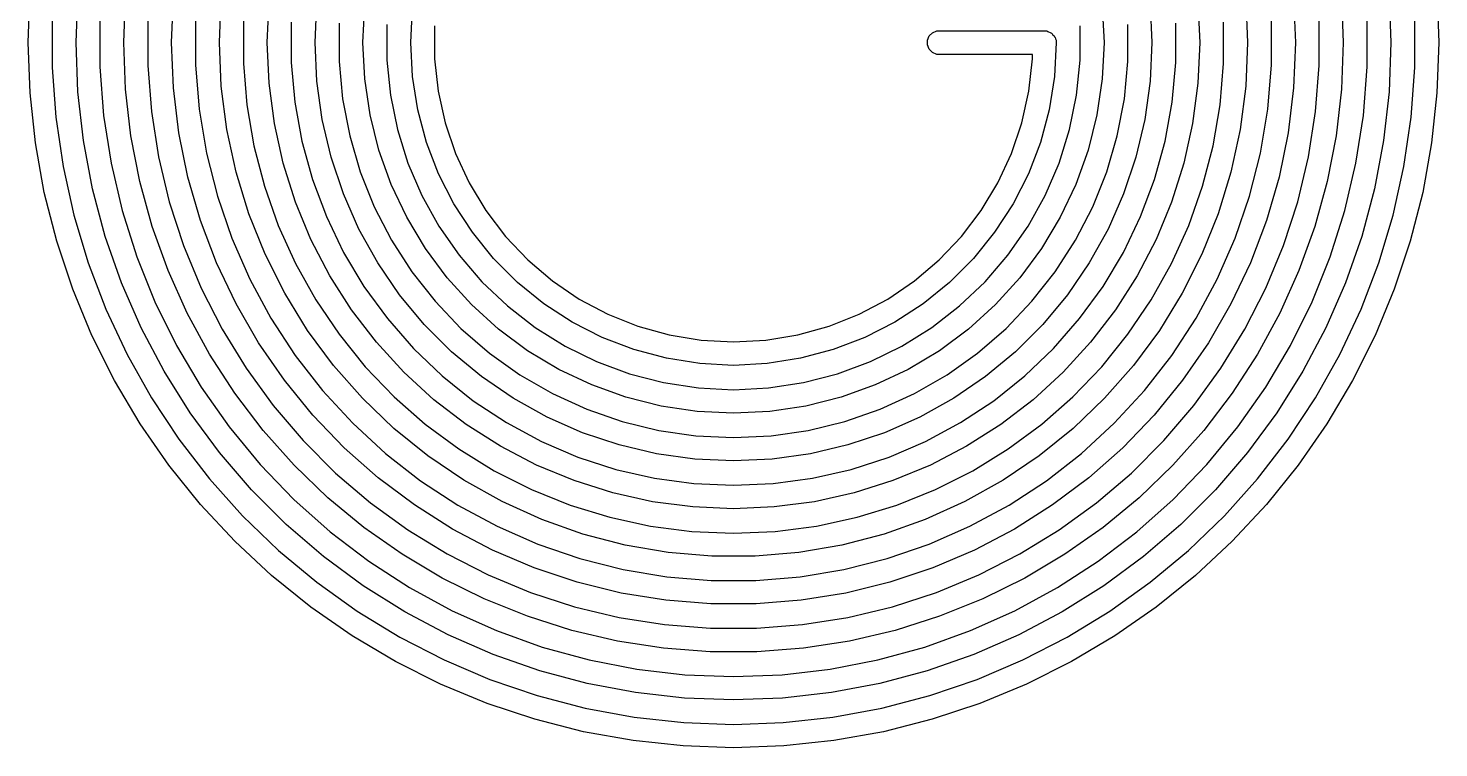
# Model space of a CAD drawing. Extents: x 25 to 275, y -107 to -24.
# Drawn here: x 177.62 to 192.38, y -42.38 to -34.85 of the extents above; entities that cross this region are included whole.
import ezdxf

# ---------------------------------------------------------------- set-up
doc = ezdxf.new("R2010")
doc.units = 0
doc.layers.add('BLACK', color=7, linetype='CONTINUOUS')

msp = doc.modelspace()

# ---------------------------------------------------------------- linework, layer by layer
at = {"layer": 'BLACK', "linetype": 'CONTINUOUS'}
for p, q in [((177.625, -35), (177.644428, -34.456039)), ((178.125, -35), (178.144007, -34.479908)), ((178.625, -35), (178.644439, -34.492861)), ((191.855561, -34.492861), (191.875, -35)), ((192.355993, -34.479908), (192.375, -35)), ((179.125, -35), (179.143881, -34.519438)), ((179.625, -35), (179.644212, -34.535491)), ((180.125, -35), (180.143463, -34.56537)), ((180.625, -35), (180.643619, -34.585418)), ((181.125, -35), (181.143678, -34.607894)), ((181.625, -35), (181.643599, -34.633265)), ((188.856401, -34.633265), (188.875, -35)), ((189.356322, -34.607894), (189.375, -35)), ((189.856381, -34.585418), (189.875, -35)), ((190.356537, -34.56537), (190.375, -35)), ((190.855788, -34.535491), (190.875, -35)), ((191.356119, -34.519438), (191.375, -35)), ((177.875, -34.736601), (177.875, -35)), ((178.375, -34.742756), (178.375, -35)), ((178.875, -34.755641), (178.875, -35)), ((179.375, -34.763246), (179.375, -35)), ((179.875, -34.771673), (179.875, -35)), ((180.375, -34.787153), (180.375, -35)), ((180.875, -34.797732), (180.875, -35)), ((181.375, -34.809633), (181.375, -35)), ((189.125, -35), (189.125, -34.809633)), ((189.625, -35), (189.625, -34.797732)), ((190.125, -35), (190.125, -34.787153)), ((190.625, -35), (190.625, -34.771673)), ((191.125, -35), (191.125, -34.763246)), ((191.625, -35), (191.625, -34.755641)), ((192.125, -35), (192.125, -34.742756)), ((181.875, -34.823124), (181.875, -35)), ((187.027402, -34.975614), (187.046066, -34.930554)), ((187.046066, -34.930554), (187.080554, -34.896066)), ((187.080554, -34.896066), (187.125614, -34.877402)), ((187.125614, -34.877402), (187.15, -34.875)), ((187.15, -34.875), (188.25, -34.875)), ((188.25, -34.875), (188.274386, -34.877402)), ((188.274386, -34.877402), (188.276153, -34.878134)), ((188.276153, -34.878134), (188.277815, -34.878134)), ((188.277815, -34.878134), (188.288031, -34.883054)), ((188.288031, -34.883054), (188.319446, -34.896066)), ((188.319446, -34.896066), (188.323528, -34.900148)), ((188.323528, -34.900148), (188.327936, -34.902271)), ((188.327936, -34.902271), (188.336933, -34.913553)), ((188.336933, -34.913553), (188.353934, -34.930554)), ((188.353934, -34.930554), (188.357655, -34.939538)), ((188.357655, -34.939538), (188.362621, -34.945765)), ((188.362621, -34.945765), (188.36555, -34.958598)), ((188.625, -35), (188.625, -34.823124)), ((177.643791, -35.526126), (177.625, -35)), ((177.875, -35), (177.875, -35.260393)), ((178.144224, -35.513769), (178.125, -35)), ((178.375, -35), (178.375, -35.253942)), ((178.643706, -35.488001), (178.625, -35)), ((178.875, -35), (178.875, -35.240652)), ((179.144051, -35.472741), (179.125, -35)), ((179.375, -35), (179.375, -35.232652)), ((179.644363, -35.455832), (179.625, -35)), ((179.875, -35), (179.875, -35.217707)), ((180.143551, -35.424884), (180.125, -35)), ((180.375, -35), (180.375, -35.207709)), ((180.643663, -35.403674), (180.625, -35)), ((180.875, -35), (180.875, -35.196498)), ((181.143659, -35.379816), (181.125, -35)), ((181.375, -35), (181.375, -35.183839)), ((181.643489, -35.352784), (181.625, -35)), ((181.875, -35), (181.875, -35.169433)), ((187.027402, -35.024386), (187.027402, -34.975614)), ((187.046066, -35.069446), (187.027402, -35.024386)), ((187.080554, -35.103934), (187.046066, -35.069446)), ((187.125614, -35.122598), (187.080554, -35.103934)), ((188.375, -35), (188.356511, -35.352784)), ((188.36555, -34.958598), (188.372598, -34.975614)), ((188.372598, -34.975614), (188.372598, -34.989476)), ((188.372598, -34.989476), (188.375, -35)), ((188.625, -35.183839), (188.625, -35)), ((188.875, -35), (188.856341, -35.379816)), ((189.125, -35.196498), (189.125, -35)), ((189.375, -35), (189.356337, -35.403674)), ((189.625, -35.207709), (189.625, -35)), ((189.875, -35), (189.856449, -35.424884)), ((190.125, -35.217707), (190.125, -35)), ((190.375, -35), (190.355637, -35.455832)), ((190.625, -35.232652), (190.625, -35)), ((190.875, -35), (190.855949, -35.472741)), ((191.125, -35.240652), (191.125, -35)), ((191.375, -35), (191.356294, -35.488001)), ((191.625, -35.253942), (191.625, -35)), ((191.875, -35), (191.855776, -35.513769)), ((192.125, -35.260393), (192.125, -35)), ((192.375, -35), (192.356209, -35.526126)), ((178.875, -35.240652), (178.912762, -35.720472)), ((179.375, -35.232652), (179.413425, -35.696366)), ((179.875, -35.217707), (179.911926, -35.651553)), ((180.375, -35.207709), (180.412238, -35.621455)), ((180.875, -35.196498), (180.912356, -35.587714)), ((181.375, -35.183839), (181.412197, -35.549631)), ((181.875, -35.169433), (181.911638, -35.506311)), ((187.15, -35.125), (187.125614, -35.122598)), ((188.125, -35.125), (187.15, -35.125)), ((188.088362, -35.506311), (188.125, -35.169433)), ((188.125, -35.169433), (188.125, -35.125)), ((188.587803, -35.549631), (188.625, -35.183839)), ((189.087644, -35.587714), (189.125, -35.196498)), ((189.587762, -35.621455), (189.625, -35.207709)), ((190.088074, -35.651553), (190.125, -35.217707)), ((190.586575, -35.696366), (190.625, -35.232652)), ((191.087238, -35.720472), (191.125, -35.240652)), ((177.875, -35.260393), (177.913015, -35.77979)), ((178.375, -35.253942), (178.413878, -35.760336)), ((181.199457, -35.755975), (181.143659, -35.379816)), ((181.698752, -35.701702), (181.643489, -35.352784)), ((188.356511, -35.352784), (188.301248, -35.701702)), ((188.856341, -35.379816), (188.800543, -35.755975)), ((191.586122, -35.760336), (191.625, -35.253942)), ((192.086985, -35.77979), (192.125, -35.260393)), ((177.700067, -36.049572), (177.643791, -35.526126)), ((178.201788, -36.024666), (178.144224, -35.513769)), ((178.699712, -35.973139), (178.643706, -35.488001)), ((179.20108, -35.942416), (179.144051, -35.472741)), ((179.702314, -35.908379), (179.644363, -35.455832)), ((180.199062, -35.846535), (180.143551, -35.424884)), ((180.699493, -35.803904), (180.643663, -35.403674)), ((181.911638, -35.506311), (181.984484, -35.837254)), ((188.015516, -35.837254), (188.088362, -35.506311)), ((189.356337, -35.403674), (189.300507, -35.803904)), ((189.856449, -35.424884), (189.800938, -35.846535)), ((190.355637, -35.455832), (190.297686, -35.908379)), ((190.855949, -35.472741), (190.79892, -35.942416)), ((191.356294, -35.488001), (191.300288, -35.973139)), ((191.855776, -35.513769), (191.798212, -36.024666)), ((192.356209, -35.526126), (192.299933, -36.049572)), ((179.911926, -35.651553), (179.985511, -36.080705)), ((180.412238, -35.621455), (180.486413, -36.030197)), ((180.912356, -35.587714), (180.986731, -35.973608)), ((181.412197, -35.549631), (181.48621, -35.909783)), ((188.51379, -35.909783), (188.587803, -35.549631)), ((189.013269, -35.973608), (189.087644, -35.587714)), ((189.513587, -36.030197), (189.587762, -35.621455)), ((190.014489, -36.080705), (190.088074, -35.651553)), ((177.913015, -35.77979), (177.988842, -36.295027)), ((178.413878, -35.760336), (178.491406, -36.262267)), ((178.912762, -35.720472), (178.988055, -36.19585)), ((179.413425, -35.696366), (179.490011, -36.155323)), ((180.792013, -36.197276), (180.699493, -35.803904)), ((181.291856, -36.124853), (181.199457, -35.755975)), ((181.790184, -36.042932), (181.698752, -35.701702)), ((181.984484, -35.837254), (182.092684, -36.158381)), ((187.907316, -36.158381), (188.015516, -35.837254)), ((188.301248, -35.701702), (188.209816, -36.042932)), ((188.800543, -35.755975), (188.708144, -36.124853)), ((189.300507, -35.803904), (189.207987, -36.197276)), ((190.509989, -36.155323), (190.586575, -35.696366)), ((191.011945, -36.19585), (191.087238, -35.720472)), ((191.508594, -36.262267), (191.586122, -35.760336)), ((192.011158, -36.295027), (192.086985, -35.77979)), ((178.792692, -36.452566), (178.699712, -35.973139)), ((179.295717, -36.40598), (179.20108, -35.942416)), ((179.798435, -36.354382), (179.702314, -35.908379)), ((180.291112, -36.261743), (180.199062, -35.846535)), ((180.986731, -35.973608), (181.097451, -36.350685)), ((181.48621, -35.909783), (181.59628, -36.2606)), ((188.40372, -36.2606), (188.51379, -35.909783)), ((188.902549, -36.350685), (189.013269, -35.973608)), ((189.800938, -35.846535), (189.708888, -36.261743)), ((190.297686, -35.908379), (190.201565, -36.354382)), ((190.79892, -35.942416), (190.704283, -36.40598)), ((191.300288, -35.973139), (191.207308, -36.452566)), ((177.793542, -36.567669), (177.700067, -36.049572)), ((178.297371, -36.529831), (178.201788, -36.024666)), ((179.985511, -36.080705), (180.095226, -36.50207)), ((180.486413, -36.030197), (180.59693, -36.430644)), ((181.419967, -36.482898), (181.291856, -36.124853)), ((181.916784, -36.372736), (181.790184, -36.042932)), ((188.209816, -36.042932), (188.083216, -36.372736)), ((188.708144, -36.124853), (188.580033, -36.482898)), ((189.40307, -36.430644), (189.513587, -36.030197)), ((189.904774, -36.50207), (190.014489, -36.080705)), ((191.798212, -36.024666), (191.702629, -36.529831)), ((192.299933, -36.049572), (192.206458, -36.567669)), ((178.491406, -36.262267), (178.607129, -36.756792)), ((178.988055, -36.19585), (179.100413, -36.663856)), ((179.490011, -36.155323), (179.604236, -36.606388)), ((180.418998, -36.667348), (180.291112, -36.261743)), ((180.920434, -36.580432), (180.792013, -36.197276)), ((181.59628, -36.2606), (181.741276, -36.598481)), ((182.092684, -36.158381), (182.23497, -36.465926)), ((187.76503, -36.465926), (187.907316, -36.158381)), ((188.258724, -36.598481), (188.40372, -36.2606)), ((189.207987, -36.197276), (189.079566, -36.580432)), ((189.708888, -36.261743), (189.581002, -36.667348)), ((190.395764, -36.606388), (190.509989, -36.155323)), ((190.899587, -36.663856), (191.011945, -36.19585)), ((191.392871, -36.756792), (191.508594, -36.262267)), ((177.988842, -36.295027), (178.102076, -36.803354)), ((179.427348, -36.860424), (179.295717, -36.40598)), ((179.932034, -36.790626), (179.798435, -36.354382)), ((180.59693, -36.430644), (180.742897, -36.819573)), ((181.097451, -36.350685), (181.243513, -36.71553)), ((182.077164, -36.6875), (181.916784, -36.372736)), ((188.083216, -36.372736), (187.922836, -36.6875)), ((188.756487, -36.71553), (188.902549, -36.350685)), ((189.257103, -36.819573), (189.40307, -36.430644)), ((190.201565, -36.354382), (190.067966, -36.790626)), ((190.704283, -36.40598), (190.572652, -36.860424)), ((191.897924, -36.803354), (192.011158, -36.295027)), ((177.923739, -37.077778), (177.793542, -36.567669)), ((178.430437, -37.026442), (178.297371, -36.529831)), ((178.922098, -36.923469), (178.792692, -36.452566)), ((180.095226, -36.50207), (180.24028, -36.912613)), ((181.582555, -36.826662), (181.419967, -36.482898)), ((182.23497, -36.465926), (182.409673, -36.756285)), ((187.590327, -36.756285), (187.76503, -36.465926)), ((188.580033, -36.482898), (188.417445, -36.826662)), ((189.75972, -36.912613), (189.904774, -36.50207)), ((191.207308, -36.452566), (191.077902, -36.923469)), ((191.702629, -36.529831), (191.569563, -37.026442)), ((192.206458, -36.567669), (192.076261, -37.077778)), ((179.100413, -36.663856), (179.249144, -37.121603)), ((179.604236, -36.606388), (179.75532, -37.04648)), ((180.58175, -37.060264), (180.418998, -36.667348)), ((181.083661, -36.950105), (180.920434, -36.580432)), ((181.243513, -36.71553), (181.423594, -37.064839)), ((181.741276, -36.598481), (181.919711, -36.919959)), ((182.269568, -36.983775), (182.077164, -36.6875)), ((187.922836, -36.6875), (187.730432, -36.983775)), ((188.080289, -36.919959), (188.258724, -36.598481)), ((188.576406, -37.064839), (188.756487, -36.71553)), ((189.079566, -36.580432), (188.916339, -36.950105)), ((189.581002, -36.667348), (189.41825, -37.060264)), ((190.24468, -37.04648), (190.395764, -36.606388)), ((190.750856, -37.121603), (190.899587, -36.663856)), ((178.102076, -36.803354), (178.252114, -37.302059)), ((178.607129, -36.756792), (178.760369, -37.241006)), ((179.595121, -37.302804), (179.427348, -36.860424)), ((180.102147, -37.213969), (179.932034, -36.790626)), ((180.742897, -36.819573), (180.92314, -37.193852)), ((181.778055, -37.152835), (181.582555, -36.826662)), ((182.409673, -36.756285), (182.614745, -37.026054)), ((187.385255, -37.026054), (187.590327, -36.756285)), ((188.417445, -36.826662), (188.221945, -37.152835)), ((189.07686, -37.193852), (189.257103, -36.819573)), ((190.067966, -36.790626), (189.897853, -37.213969)), ((190.572652, -36.860424), (190.404879, -37.302804)), ((191.239631, -37.241006), (191.392871, -36.756792)), ((191.747886, -37.302059), (191.897924, -36.803354)), ((179.087172, -37.383084), (178.922098, -36.923469)), ((180.24028, -36.912613), (180.419628, -37.309375)), ((181.2803, -37.303141), (181.083661, -36.950105)), ((181.919711, -36.919959), (182.129754, -37.221736)), ((182.491886, -37.258316), (182.269568, -36.983775)), ((187.730432, -36.983775), (187.508114, -37.258316)), ((187.870246, -37.221736), (188.080289, -36.919959)), ((188.916339, -36.950105), (188.7197, -37.303141)), ((189.580372, -37.309375), (189.75972, -36.912613)), ((191.077902, -36.923469), (190.912828, -37.383084)), ((178.089996, -37.577298), (177.923739, -37.077778)), ((178.600243, -37.51172), (178.430437, -37.026442)), ((179.249144, -37.121603), (179.433331, -37.566269)), ((179.75532, -37.04648), (179.94223, -37.472593)), ((180.778126, -37.4375), (180.58175, -37.060264)), ((181.423594, -37.064839), (181.636064, -37.395448)), ((182.004584, -37.458274), (181.778055, -37.152835)), ((182.614745, -37.026054), (182.847783, -37.272068)), ((187.152217, -37.272068), (187.385255, -37.026054)), ((188.221945, -37.152835), (187.995416, -37.458274)), ((188.363936, -37.395448), (188.576406, -37.064839)), ((189.41825, -37.060264), (189.221874, -37.4375)), ((190.05777, -37.472593), (190.24468, -37.04648)), ((190.566669, -37.566269), (190.750856, -37.121603)), ((191.569563, -37.026442), (191.399757, -37.51172)), ((192.076261, -37.077778), (191.910004, -37.577298)), ((178.252114, -37.302059), (178.438155, -37.788482)), ((178.760369, -37.241006), (178.950224, -37.71207)), ((179.797946, -37.730249), (179.595121, -37.302804)), ((180.307549, -37.62136), (180.102147, -37.213969)), ((180.419628, -37.309375), (180.631977, -37.689498)), ((180.92314, -37.193852), (181.136208, -37.550467)), ((181.508675, -37.636527), (181.2803, -37.303141)), ((182.129754, -37.221736), (182.369249, -37.500715)), ((182.741684, -37.508114), (182.491886, -37.258316)), ((182.847783, -37.272068), (183.106053, -37.491445)), ((186.893947, -37.491445), (187.152217, -37.272068)), ((187.508114, -37.258316), (187.258316, -37.508114)), ((187.630751, -37.500715), (187.870246, -37.221736)), ((188.7197, -37.303141), (188.491325, -37.636527)), ((188.863792, -37.550467), (189.07686, -37.193852)), ((189.368023, -37.689498), (189.580372, -37.309375)), ((189.897853, -37.213969), (189.692451, -37.62136)), ((190.404879, -37.302804), (190.202054, -37.730249)), ((191.049776, -37.71207), (191.239631, -37.241006)), ((191.561845, -37.788482), (191.747886, -37.302059)), ((179.286945, -37.828714), (179.087172, -37.383084)), ((181.006634, -37.796185), (180.778126, -37.4375)), ((181.636064, -37.395448), (181.878998, -37.704364)), ((182.259961, -37.740039), (182.004584, -37.458274)), ((187.995416, -37.458274), (187.740039, -37.740039)), ((188.121002, -37.704364), (188.363936, -37.395448)), ((189.221874, -37.4375), (188.993366, -37.796185)), ((190.912828, -37.383084), (190.713055, -37.828714)), ((178.291464, -38.063686), (178.089996, -37.577298)), ((178.805839, -37.982951), (178.600243, -37.51172)), ((179.433331, -37.566269), (179.651839, -37.995114)), ((179.94223, -37.472593), (180.16369, -37.881815)), ((181.136208, -37.550467), (181.380384, -37.886547)), ((182.369249, -37.500715), (182.63574, -37.754033)), ((183.016225, -37.730432), (182.741684, -37.508114)), ((183.106053, -37.491445), (183.386528, -37.681612)), ((186.613472, -37.681612), (186.893947, -37.491445)), ((187.258316, -37.508114), (186.983775, -37.730432)), ((187.36426, -37.754033), (187.630751, -37.500715)), ((188.619616, -37.886547), (188.863792, -37.550467)), ((189.83631, -37.881815), (190.05777, -37.472593)), ((190.348161, -37.995114), (190.566669, -37.566269)), ((191.399757, -37.51172), (191.194161, -37.982951)), ((191.910004, -37.577298), (191.708536, -38.063686)), ((178.950224, -37.71207), (179.175582, -38.167218)), ((180.034508, -38.139987), (179.797946, -37.730249)), ((180.546761, -38.009864), (180.307549, -37.62136)), ((180.631977, -37.689498), (180.875799, -38.050243)), ((181.766836, -37.947418), (181.508675, -37.636527)), ((181.878998, -37.704364), (182.150196, -37.988789)), ((182.541726, -37.995416), (182.259961, -37.740039)), ((182.63574, -37.754033), (182.926491, -37.979091)), ((183.3125, -37.922836), (183.016225, -37.730432)), ((183.386528, -37.681612), (183.685919, -37.840339)), ((186.314081, -37.840339), (186.613472, -37.681612)), ((186.983775, -37.730432), (186.6875, -37.922836)), ((187.073509, -37.979091), (187.36426, -37.754033)), ((187.740039, -37.740039), (187.458274, -37.995416)), ((187.849804, -37.988789), (188.121002, -37.704364)), ((188.491325, -37.636527), (188.233164, -37.947418)), ((189.124201, -38.050243), (189.368023, -37.689498)), ((189.692451, -37.62136), (189.453239, -38.009864)), ((190.202054, -37.730249), (189.965492, -38.139987)), ((190.824418, -38.167218), (191.049776, -37.71207)), ((178.438155, -37.788482), (178.659207, -38.260027)), ((179.520244, -38.257744), (179.286945, -37.828714)), ((180.16369, -37.881815), (180.418187, -38.271351)), ((181.265533, -38.13359), (181.006634, -37.796185)), ((181.380384, -37.886547), (181.653704, -38.199386)), ((183.685919, -37.840339), (184.000717, -37.965766)), ((185.999283, -37.965766), (186.314081, -37.840339)), ((188.346296, -38.199386), (188.619616, -37.886547)), ((188.993366, -37.796185), (188.734467, -38.13359)), ((189.581813, -38.271351), (189.83631, -37.881815)), ((190.713055, -37.828714), (190.479756, -38.257744)), ((191.340793, -38.260027), (191.561845, -37.788482)), ((179.046075, -38.4375), (178.805839, -37.982951)), ((179.651839, -37.995114), (179.903319, -38.405493)), ((180.818058, -38.376682), (180.546761, -38.009864)), ((180.875799, -38.050243), (181.149335, -38.389012)), ((182.052582, -38.233164), (181.766836, -37.947418)), ((182.150196, -37.988789), (182.447202, -38.246146)), ((182.847165, -38.221945), (182.541726, -37.995416)), ((182.926491, -37.979091), (183.238519, -38.17358)), ((183.627264, -38.083216), (183.3125, -37.922836)), ((184.000717, -37.965766), (184.327231, -38.056422)), ((185.672769, -38.056422), (185.999283, -37.965766)), ((186.6875, -37.922836), (186.372736, -38.083216)), ((186.761481, -38.17358), (187.073509, -37.979091)), ((187.458274, -37.995416), (187.152835, -38.221945)), ((187.552798, -38.246146), (187.849804, -37.988789)), ((188.233164, -37.947418), (187.947418, -38.233164)), ((188.850665, -38.389012), (189.124201, -38.050243)), ((189.453239, -38.009864), (189.181942, -38.376682)), ((190.096681, -38.405493), (190.348161, -37.995114)), ((191.194161, -37.982951), (190.953925, -38.4375)), ((178.527117, -38.534461), (178.291464, -38.063686)), ((179.175582, -38.167218), (179.435121, -38.603779)), ((180.303274, -38.529361), (180.034508, -38.139987)), ((181.552854, -38.447146), (181.265533, -38.13359)), ((181.653704, -38.199386), (181.953966, -38.486466)), ((183.238519, -38.17358), (183.568623, -38.335503)), ((183.957068, -38.209816), (183.627264, -38.083216)), ((184.327231, -38.056422), (184.661632, -38.111244)), ((184.661632, -38.111244), (185, -38.12959)), ((185, -38.12959), (185.338368, -38.111244)), ((185.338368, -38.111244), (185.672769, -38.056422)), ((186.372736, -38.083216), (186.042932, -38.209816)), ((186.431377, -38.335503), (186.761481, -38.17358)), ((188.046034, -38.486466), (188.346296, -38.199386)), ((188.734467, -38.13359), (188.447146, -38.447146)), ((189.965492, -38.139987), (189.696726, -38.529361)), ((190.564879, -38.603779), (190.824418, -38.167218)), ((191.708536, -38.063686), (191.472883, -38.534461)), ((178.659207, -38.260027), (178.914089, -38.714178)), ((179.7857, -38.667656), (179.520244, -38.257744)), ((180.418187, -38.271351), (180.703982, -38.638541)), ((182.363473, -38.491325), (182.052582, -38.233164)), ((182.447202, -38.246146), (182.767328, -38.474106)), ((183.173338, -38.417445), (182.847165, -38.221945)), ((183.568623, -38.335503), (183.913414, -38.4632)), ((184.298298, -38.301248), (183.957068, -38.209816)), ((184.647216, -38.356511), (184.298298, -38.301248)), ((185.701702, -38.301248), (185.352784, -38.356511)), ((186.042932, -38.209816), (185.701702, -38.301248)), ((186.086586, -38.4632), (186.431377, -38.335503)), ((187.152835, -38.221945), (186.826662, -38.417445)), ((187.232672, -38.474106), (187.552798, -38.246146)), ((187.947418, -38.233164), (187.636527, -38.491325)), ((189.296018, -38.638541), (189.581813, -38.271351)), ((190.479756, -38.257744), (190.2143, -38.667656)), ((191.085911, -38.714178), (191.340793, -38.260027)), ((179.319608, -38.872825), (179.046075, -38.4375)), ((179.903319, -38.405493), (180.186222, -38.794876)), ((181.119486, -38.719171), (180.818058, -38.376682)), ((181.149335, -38.389012), (181.450615, -38.703362)), ((181.86641, -38.734467), (181.552854, -38.447146)), ((181.953966, -38.486466), (182.278753, -38.745475)), ((182.696859, -38.7197), (182.363473, -38.491325)), ((182.767328, -38.474106), (183.107672, -38.670604)), ((183.517102, -38.580033), (183.173338, -38.417445)), ((183.913414, -38.4632), (184.269355, -38.55536)), ((185, -38.375), (184.647216, -38.356511)), ((185.352784, -38.356511), (185, -38.375)), ((185.730645, -38.55536), (186.086586, -38.4632)), ((186.826662, -38.417445), (186.482898, -38.580033)), ((186.892328, -38.670604), (187.232672, -38.474106)), ((187.636527, -38.491325), (187.303141, -38.7197)), ((187.721247, -38.745475), (188.046034, -38.486466)), ((188.447146, -38.447146), (188.13359, -38.734467)), ((188.549385, -38.703362), (188.850665, -38.389012)), ((189.181942, -38.376682), (188.880514, -38.719171)), ((189.813778, -38.794876), (190.096681, -38.405493)), ((190.953925, -38.4375), (190.680392, -38.872825)), ((178.795755, -38.987226), (178.527117, -38.534461)), ((179.435121, -38.603779), (179.727316, -39.019193)), ((180.602499, -38.895846), (180.303274, -38.529361)), ((180.703982, -38.638541), (181.019124, -38.980876)), ((183.875147, -38.708144), (183.517102, -38.580033)), ((184.269355, -38.55536), (184.632793, -38.611036)), ((184.632793, -38.611036), (185, -38.629659)), ((185, -38.629659), (185.367207, -38.611036)), ((185.367207, -38.611036), (185.730645, -38.55536)), ((186.482898, -38.580033), (186.124853, -38.708144)), ((188.980876, -38.980876), (189.296018, -38.638541)), ((189.696726, -38.529361), (189.397501, -38.895846)), ((190.272684, -39.019193), (190.564879, -38.603779)), ((191.472883, -38.534461), (191.204245, -38.987226)), ((178.914089, -38.714178), (179.201442, -39.148513)), ((180.081756, -39.056046), (179.7857, -38.667656)), ((181.448873, -39.034864), (181.119486, -38.719171)), ((181.450615, -38.703362), (181.777469, -38.991029)), ((182.203815, -38.993366), (181.86641, -38.734467)), ((182.278753, -38.745475), (182.62545, -38.974328)), ((183.049895, -38.916339), (182.696859, -38.7197)), ((183.107672, -38.670604), (183.465154, -38.833861)), ((184.244025, -38.800543), (183.875147, -38.708144)), ((186.124853, -38.708144), (185.755975, -38.800543)), ((186.534846, -38.833861), (186.892328, -38.670604)), ((187.303141, -38.7197), (186.950105, -38.916339)), ((187.37455, -38.974328), (187.721247, -38.745475)), ((188.13359, -38.734467), (187.796185, -38.993366)), ((188.222531, -38.991029), (188.549385, -38.703362)), ((188.880514, -38.719171), (188.551127, -39.034864)), ((190.2143, -38.667656), (189.918244, -39.056046)), ((190.798558, -39.148513), (191.085911, -38.714178)), ((179.624909, -39.286492), (179.319608, -38.872825)), ((180.186222, -38.794876), (180.498804, -39.160863)), ((180.930244, -39.237064), (180.602499, -38.895846)), ((183.419568, -39.079566), (183.049895, -38.916339)), ((183.465154, -38.833861), (183.836535, -38.962397)), ((184.620184, -38.856341), (184.244025, -38.800543)), ((185, -38.875), (184.620184, -38.856341)), ((185.379816, -38.856341), (185, -38.875)), ((185.755975, -38.800543), (185.379816, -38.856341)), ((186.163465, -38.962397), (186.534846, -38.833861)), ((186.950105, -38.916339), (186.580432, -39.079566)), ((189.397501, -38.895846), (189.069756, -39.237064)), ((189.501196, -39.160863), (189.813778, -38.794876)), ((190.680392, -38.872825), (190.375091, -39.286492)), ((179.096008, -39.419673), (178.795755, -38.987226)), ((179.727316, -39.019193), (180.050453, -39.41102)), ((180.406675, -39.420632), (180.081756, -39.056046)), ((181.019124, -38.980876), (181.361459, -39.296018)), ((181.803847, -39.321485), (181.448873, -39.034864)), ((181.777469, -38.991029), (182.127541, -39.249941)), ((182.5625, -39.221874), (182.203815, -38.993366)), ((182.62545, -38.974328), (182.991265, -39.171181)), ((183.802724, -39.207987), (183.419568, -39.079566)), ((183.836535, -38.962397), (184.218453, -39.055049)), ((184.218453, -39.055049), (184.607449, -39.110978)), ((185.392551, -39.110978), (185.781547, -39.055049)), ((185.781547, -39.055049), (186.163465, -38.962397)), ((186.580432, -39.079566), (186.197276, -39.207987)), ((187.008735, -39.171181), (187.37455, -38.974328)), ((187.796185, -38.993366), (187.4375, -39.221874)), ((187.872459, -39.249941), (188.222531, -38.991029)), ((188.551127, -39.034864), (188.196153, -39.321485)), ((188.638541, -39.296018), (188.980876, -38.980876)), ((189.918244, -39.056046), (189.593325, -39.420632)), ((189.949547, -39.41102), (190.272684, -39.019193)), ((191.204245, -38.987226), (190.903992, -39.419673)), ((179.201442, -39.148513), (179.519733, -39.560713)), ((180.498804, -39.160863), (180.839137, -39.501196)), ((182.939736, -39.41825), (182.5625, -39.221874)), ((182.991265, -39.171181), (183.373253, -39.334451)), ((184.196096, -39.300507), (183.802724, -39.207987)), ((184.607449, -39.110978), (185, -39.129678)), ((185, -39.129678), (185.392551, -39.110978)), ((186.197276, -39.207987), (185.803904, -39.300507)), ((186.626747, -39.334451), (187.008735, -39.171181)), ((187.4375, -39.221874), (187.060264, -39.41825)), ((189.160863, -39.501196), (189.501196, -39.160863)), ((190.480267, -39.560713), (190.798558, -39.148513)), ((179.960268, -39.676188), (179.624909, -39.286492)), ((181.284383, -39.550804), (180.930244, -39.237064)), ((181.361459, -39.296018), (181.728649, -39.581813)), ((182.181848, -39.576969), (181.803847, -39.321485)), ((182.127541, -39.249941), (182.498309, -39.478232)), ((183.373253, -39.334451), (183.768339, -39.462822)), ((184.596326, -39.356337), (184.196096, -39.300507)), ((185, -39.375), (184.596326, -39.356337)), ((185.403674, -39.356337), (185, -39.375)), ((185.803904, -39.300507), (185.403674, -39.356337)), ((186.231661, -39.462822), (186.626747, -39.334451)), ((187.501691, -39.478232), (187.872459, -39.249941)), ((188.196153, -39.321485), (187.818152, -39.576969)), ((188.271351, -39.581813), (188.638541, -39.296018)), ((189.069756, -39.237064), (188.715617, -39.550804)), ((190.375091, -39.286492), (190.039732, -39.676188)), ((179.426347, -39.829598), (179.096008, -39.419673)), ((180.050453, -39.41102), (180.402636, -39.776961)), ((180.758549, -39.759277), (180.406675, -39.420632)), ((180.839137, -39.501196), (181.205124, -39.813778)), ((182.498309, -39.478232), (182.887102, -39.674258)), ((183.332652, -39.581002), (182.939736, -39.41825)), ((183.768339, -39.462822), (184.173342, -39.555261)), ((185.826658, -39.555261), (186.231661, -39.462822)), ((187.060264, -39.41825), (186.667348, -39.581002)), ((187.112898, -39.674258), (187.501691, -39.478232)), ((188.794876, -39.813778), (189.160863, -39.501196)), ((189.593325, -39.420632), (189.241451, -39.759277)), ((189.597364, -39.776961), (189.949547, -39.41102)), ((190.903992, -39.419673), (190.573653, -39.829598)), ((179.519733, -39.560713), (179.867263, -39.94858)), ((180.323812, -40.039732), (179.960268, -39.676188)), ((181.66262, -39.83503), (181.284383, -39.550804)), ((181.728649, -39.581813), (182.118185, -39.83631)), ((182.580155, -39.799476), (182.181848, -39.576969)), ((182.887102, -39.674258), (183.291119, -39.836605)), ((183.738257, -39.708888), (183.332652, -39.581002)), ((184.173342, -39.555261), (184.585, -39.611024)), ((184.585, -39.611024), (185, -39.629662)), ((185, -39.629662), (185.415, -39.611024)), ((185.415, -39.611024), (185.826658, -39.555261)), ((186.667348, -39.581002), (186.261743, -39.708888)), ((186.708881, -39.836605), (187.112898, -39.674258)), ((187.818152, -39.576969), (187.419845, -39.799476)), ((187.881815, -39.83631), (188.271351, -39.581813)), ((188.715617, -39.550804), (188.33738, -39.83503)), ((190.039732, -39.676188), (189.676188, -40.039732)), ((190.132737, -39.94858), (190.480267, -39.560713)), ((180.402636, -39.776961), (180.781799, -40.114869)), ((181.135313, -40.069992), (180.758549, -39.759277)), ((181.205124, -39.813778), (181.594507, -40.096681)), ((182.995896, -39.987404), (182.580155, -39.799476)), ((184.153465, -39.800938), (183.738257, -39.708888)), ((184.575116, -39.856449), (184.153465, -39.800938)), ((185.846535, -39.800938), (185.424884, -39.856449)), ((186.261743, -39.708888), (185.846535, -39.800938)), ((187.419845, -39.799476), (187.004104, -39.987404)), ((188.405493, -40.096681), (188.794876, -39.813778)), ((189.241451, -39.759277), (188.864687, -40.069992)), ((189.218201, -40.114869), (189.597364, -39.776961)), ((179.785087, -40.214913), (179.426347, -39.829598)), ((179.867263, -39.94858), (180.242179, -40.310045)), ((182.0625, -40.087899), (181.66262, -39.83503)), ((182.118185, -39.83631), (182.527407, -40.05777)), ((183.291119, -39.836605), (183.707448, -39.964104)), ((183.707448, -39.964104), (184.13309, -40.055837)), ((185, -39.875), (184.575116, -39.856449)), ((185.424884, -39.856449), (185, -39.875)), ((185.86691, -40.055837), (186.292552, -39.964104)), ((186.292552, -39.964104), (186.708881, -39.836605)), ((187.472593, -40.05777), (187.881815, -39.83631)), ((188.33738, -39.83503), (187.9375, -40.087899)), ((189.757821, -40.310045), (190.132737, -39.94858)), ((190.573653, -39.829598), (190.214913, -40.214913)), ((180.713508, -40.375091), (180.323812, -40.039732)), ((180.781799, -40.114869), (181.185715, -40.422761)), ((181.534757, -40.350955), (181.135313, -40.069992)), ((181.594507, -40.096681), (182.004886, -40.348161)), ((182.481431, -40.307771), (182.0625, -40.087899)), ((182.527407, -40.05777), (182.95352, -40.24468)), ((183.426078, -40.139396), (182.995896, -39.987404)), ((184.13309, -40.055837), (184.564978, -40.111142)), ((184.564978, -40.111142), (185, -40.129622)), ((185, -40.129622), (185.435022, -40.111142)), ((185.435022, -40.111142), (185.86691, -40.055837)), ((187.004104, -39.987404), (186.573922, -40.139396)), ((187.04648, -40.24468), (187.472593, -40.05777)), ((187.9375, -40.087899), (187.518569, -40.307771)), ((187.995114, -40.348161), (188.405493, -40.096681)), ((188.864687, -40.069992), (188.465243, -40.350955)), ((188.814285, -40.422761), (189.218201, -40.114869)), ((189.676188, -40.039732), (189.286492, -40.375091)), ((180.170402, -40.573653), (179.785087, -40.214913)), ((182.95352, -40.24468), (183.393612, -40.395764)), ((183.867599, -40.254359), (183.426078, -40.139396)), ((184.317279, -40.331465), (183.867599, -40.254359)), ((186.132401, -40.254359), (185.682721, -40.331465)), ((186.573922, -40.139396), (186.132401, -40.254359)), ((186.606388, -40.395764), (187.04648, -40.24468)), ((190.214913, -40.214913), (189.829598, -40.573653)), ((180.242179, -40.310045), (180.64248, -40.643178)), ((181.127175, -40.680392), (180.713508, -40.375091)), ((181.954536, -40.600516), (181.534757, -40.350955)), ((182.004886, -40.348161), (182.433731, -40.566669)), ((182.916696, -40.49322), (182.481431, -40.307771)), ((183.393612, -40.395764), (183.844677, -40.509989)), ((184.771879, -40.370157), (184.317279, -40.331465)), ((185.228121, -40.370157), (184.771879, -40.370157)), ((185.682721, -40.331465), (185.228121, -40.370157)), ((186.155323, -40.509989), (186.606388, -40.395764)), ((187.518569, -40.307771), (187.083304, -40.49322)), ((187.566269, -40.566669), (187.995114, -40.348161)), ((188.465243, -40.350955), (188.045464, -40.600516)), ((189.286492, -40.375091), (188.872825, -40.680392)), ((189.35752, -40.643178), (189.757821, -40.310045)), ((181.185715, -40.422761), (181.612015, -40.69883)), ((183.365472, -40.643044), (182.916696, -40.49322)), ((183.844677, -40.509989), (184.303634, -40.586575)), ((185.696366, -40.586575), (186.155323, -40.509989)), ((187.083304, -40.49322), (186.634528, -40.643044)), ((188.387985, -40.69883), (188.814285, -40.422761)), ((180.580327, -40.903992), (180.170402, -40.573653)), ((180.64248, -40.643178), (181.06603, -40.946202)), ((181.5625, -40.953925), (181.127175, -40.680392)), ((181.612015, -40.69883), (182.058197, -40.941457)), ((182.392187, -40.817211), (181.954536, -40.600516)), ((182.433731, -40.566669), (182.878397, -40.750856)), ((183.824849, -40.75627), (183.365472, -40.643044)), ((184.303634, -40.586575), (184.767348, -40.625)), ((184.767348, -40.625), (185.232652, -40.625)), ((185.232652, -40.625), (185.696366, -40.586575)), ((186.634528, -40.643044), (186.175151, -40.75627)), ((187.121603, -40.750856), (187.566269, -40.566669)), ((188.045464, -40.600516), (187.607813, -40.817211)), ((187.941803, -40.941457), (188.387985, -40.69883)), ((188.872825, -40.680392), (188.4375, -40.953925)), ((188.93397, -40.946202), (189.35752, -40.643178)), ((189.829598, -40.573653), (189.419673, -40.903992)), ((182.845142, -40.999768), (182.392187, -40.817211)), ((182.878397, -40.750856), (183.336144, -40.899587)), ((184.291847, -40.832165), (183.824849, -40.75627)), ((184.763438, -40.870235), (184.291847, -40.832165)), ((185.708153, -40.832165), (185.236562, -40.870235)), ((186.175151, -40.75627), (185.708153, -40.832165)), ((186.663856, -40.899587), (187.121603, -40.750856)), ((187.607813, -40.817211), (187.154858, -40.999768)), ((181.012774, -41.204245), (180.580327, -40.903992)), ((181.06603, -40.946202), (181.51057, -41.2175)), ((182.017049, -41.194161), (181.5625, -40.953925)), ((182.058197, -40.941457), (182.521643, -41.149216)), ((183.310743, -41.147116), (182.845142, -40.999768)), ((183.336144, -40.899587), (183.80415, -41.011945)), ((185.236562, -40.870235), (184.763438, -40.870235)), ((186.19585, -41.011945), (186.663856, -40.899587)), ((187.154858, -40.999768), (186.689257, -41.147116)), ((187.478357, -41.149216), (187.941803, -40.941457)), ((188.4375, -40.953925), (187.982951, -41.194161)), ((188.48943, -41.2175), (188.93397, -40.946202)), ((189.419673, -40.903992), (188.987226, -41.204245)), ((182.521643, -41.149216), (182.999633, -41.320889)), ((183.786257, -41.258391), (183.310743, -41.147116)), ((183.80415, -41.011945), (184.279528, -41.087238)), ((184.279528, -41.087238), (184.759348, -41.125)), ((184.759348, -41.125), (185.240652, -41.125)), ((185.240652, -41.125), (185.720472, -41.087238)), ((185.720472, -41.087238), (186.19585, -41.011945)), ((186.689257, -41.147116), (186.213743, -41.258391)), ((187.000367, -41.320889), (187.478357, -41.149216)), ((181.465539, -41.472883), (181.012774, -41.204245)), ((181.51057, -41.2175), (181.973727, -41.455626)), ((182.48828, -41.399757), (182.017049, -41.194161)), ((184.268893, -41.332938), (183.786257, -41.258391)), ((186.213743, -41.258391), (185.731107, -41.332938)), ((187.982951, -41.194161), (187.51172, -41.399757)), ((188.026273, -41.455626), (188.48943, -41.2175)), ((188.987226, -41.204245), (188.534461, -41.472883)), ((182.973558, -41.569563), (182.48828, -41.399757)), ((182.999633, -41.320889), (183.489362, -41.455469)), ((184.75582, -41.370322), (184.268893, -41.332938)), ((185.24418, -41.370322), (184.75582, -41.370322)), ((185.731107, -41.332938), (185.24418, -41.370322)), ((186.510638, -41.455469), (187.000367, -41.320889)), ((187.51172, -41.399757), (187.026442, -41.569563)), ((181.936314, -41.708536), (181.465539, -41.472883)), ((181.973727, -41.455626), (182.453031, -41.659308)), ((183.470169, -41.702629), (182.973558, -41.569563)), ((183.489362, -41.455469), (183.987956, -41.552166)), ((183.987956, -41.552166), (184.492489, -41.610412)), ((185.507511, -41.610412), (186.012044, -41.552166)), ((186.012044, -41.552166), (186.510638, -41.455469)), ((187.026442, -41.569563), (186.529831, -41.702629)), ((187.546969, -41.659308), (188.026273, -41.455626)), ((188.534461, -41.472883), (188.063686, -41.708536)), ((182.422702, -41.910004), (181.936314, -41.708536)), ((182.453031, -41.659308), (182.945923, -41.82746)), ((183.975334, -41.798212), (183.470169, -41.702629)), ((184.492489, -41.610412), (185, -41.629865)), ((185, -41.629865), (185.507511, -41.610412)), ((186.529831, -41.702629), (186.024666, -41.798212)), ((187.054077, -41.82746), (187.546969, -41.659308)), ((188.063686, -41.708536), (187.577298, -41.910004)), ((182.945923, -41.82746), (183.449776, -41.959184)), ((184.486231, -41.855776), (183.975334, -41.798212)), ((185, -41.875), (184.486231, -41.855776)), ((185.513769, -41.855776), (185, -41.875)), ((186.024666, -41.798212), (185.513769, -41.855776)), ((186.550224, -41.959184), (187.054077, -41.82746)), ((182.922222, -42.076261), (182.422702, -41.910004)), ((183.449776, -41.959184), (183.961899, -42.053778)), ((186.038101, -42.053778), (186.550224, -41.959184)), ((187.577298, -41.910004), (187.077778, -42.076261)), ((183.432331, -42.206458), (182.922222, -42.076261)), ((183.961899, -42.053778), (184.479561, -42.110737)), ((184.479561, -42.110737), (185, -42.129757)), ((185, -42.129757), (185.520439, -42.110737)), ((185.520439, -42.110737), (186.038101, -42.053778)), ((187.077778, -42.076261), (186.567669, -42.206458)), ((183.950428, -42.299933), (183.432331, -42.206458)), ((184.473874, -42.356209), (183.950428, -42.299933)), ((186.049572, -42.299933), (185.526126, -42.356209)), ((186.567669, -42.206458), (186.049572, -42.299933)), ((185, -42.375), (184.473874, -42.356209)), ((185.526126, -42.356209), (185, -42.375))]:
    msp.add_line(p, q, dxfattribs=at)

doc.saveas('drawing.dxf')
